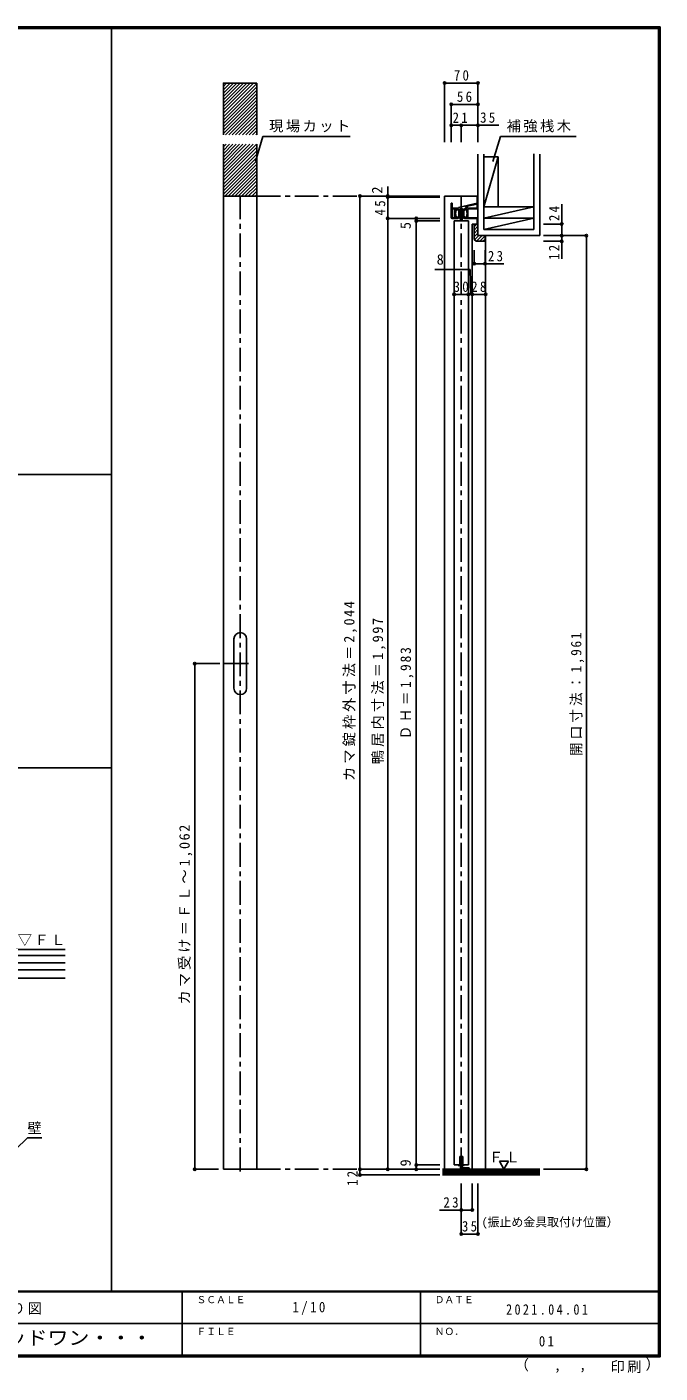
# Model space of a CAD drawing. Units: millimetres at full size, sheet at 1:10. Extents: x -2000 to 1900, y -1436 to 1392.
# Drawn here: x 571 to 1900, y -1436 to 1392 of the extents above; entities that cross this region are included whole.
import ezdxf
from ezdxf.enums import TextEntityAlignment as Align

# ---------------------------------------------------------------- set-up
doc = ezdxf.new("R2010")
doc.units = ezdxf.units.MM
doc.header["$LTSCALE"] = 10
doc.header["$PDMODE"] = 32
doc.header["$PDSIZE"] = 5
doc.linetypes.add('CHAIN1', pattern=[8, 5, -1, 1, -1])
for name, color, linetype in [('0-1_通り芯', 4, 'CHAIN1'), ('0-2_柱', 7, 'Continuous'), ('0-3_仕上げ', 2, 'Continuous'), ('0-4_枠', 3, 'Continuous'), ('0-5_ケーシング', 3, 'Continuous'), ('0-6_扉', 6, 'Continuous'), ('0-7_金物', 7, 'Continuous'), ('0-A_文字', 7, 'Continuous'), ('0-B_寸法', 7, 'Continuous'), ('0-C_ハッチ', 3, 'Continuous'), ('1-3_仕上げ', 2, 'Continuous'), ('1-A_文字', 7, 'Continuous'), ('1-C_ハッチ', 4, 'Continuous'), ('F-1_枠', 6, 'Continuous'), ('F-A_文字', 7, 'Continuous')]:
    doc.layers.add(name, color=color, linetype=linetype)
doc.styles.add('ＭＳ ゴシック', font='')
doc.styles.get('ＭＳ ゴシック').set_extended_font_data('MS Gothic')

msp = doc.modelspace()

# ---------------------------------------------------------------- linework, layer by layer
at = {"layer": '0-1_通り芯'}
for p, q in [((1017.96, 1037.94), (1017.96, -1018.75)), ((1052.96, 1036.42), (1269.86, 1036.42)), ((1482.63, 1037.94), (1482.63, -1018.75)), ((1035.71, 54.42), (967.96, 54.42)), ((1052.96, -1007.58), (1269.86, -1007.58))]:
    msp.add_line(p, q, dxfattribs=at)
at = {"layer": '0-2_柱'}
for p, q in [((1530.13, 965.92), (1530.13, 1124.57)), ((1560.13, 1118.92), (1530.13, 1013.92)), ((1560.13, 1013.92), (1560.13, 1118.92)), ((1530.13, 989.92), (1635.13, 989.92)), ((1530.13, 965.92), (1635.13, 989.92))]:
    msp.add_line(p, q, dxfattribs=at)
msp.add_lwpolyline([(1530.13, 1013.92), (1635.13, 1013.92), (1530.13, 989.92)], dxfattribs=at)
at = {"layer": '0-3_仕上げ'}
for p, q in [((1517.63, 1124.42), (1517.63, 953.42)), ((1560.13, 1118.92), (1530.13, 1118.92)), ((1635.13, 965.92), (1635.13, 1124.92)), ((1647.63, 953.42), (1647.63, 1124.42)), ((1635.13, 965.92), (1530.13, 965.92)), ((1647.63, 953.42), (1517.63, 953.42)), ((1442.95, -1007.58), (1647.63, -1007.58)), ((1442.95, -1019.58), (1647.63, -1019.58))]:
    msp.add_line(p, q, dxfattribs=at)
at = {"layer": '0-4_枠'}
for p, q in [((1052.96, 1165.31), (1052.96, 1273.71)), ((982.96, 1145.31), (982.96, -1007.58)), ((1052.96, 1145.31), (1052.96, -1007.58)), ((1052.96, 1036.42), (982.96, 1036.42)), ((1447.63, 1036.42), (1517.63, 1036.42)), ((1447.63, 1036.42), (1447.63, -1007.58)), ((1517.63, 977.42), (1505.63, 977.42)), ((1505.63, 977.42), (1505.63, -1007.58)), ((1517.63, 953.42), (1517.63, 977.42)), ((1533.63, 953.42), (1533.63, -1007.58)), ((1005.21, 2.65), (1005.21, 106.19)), ((1031.71, 2.65), (1031.71, 106.19)), ((1031.71, 2.65), (1031.71, 31.9)), ((982.96, -1007.58), (1052.96, -1007.58))]:
    msp.add_line(p, q, dxfattribs=at)
msp.add_lwpolyline([(1052.96, 1273.71), (982.96, 1273.71), (982.96, 1165.31)], dxfattribs=at)
for centre, start, end in [((1018.56, 106.19), 0, 180), ((1018.46, 2.65), 180, 0)]:
    msp.add_arc(centre, 13.25, start, end, dxfattribs=at)
at = {"layer": '0-5_ケーシング'}
for p, q in [((1509.63, 945.42), (1509.63, 977.42)), ((1517.63, 953.42), (1517.63, 977.42)), ((1513.63, 941.42), (1509.63, 945.42))]:
    msp.add_line(p, q, dxfattribs=at)
msp.add_lwpolyline([(1513.63, 941.42), (1532.63, 941.42), (1532.63, 953.42), (1517.63, 953.42)], dxfattribs=at)
at = {"layer": '0-6_扉'}
for p, q in [((1497.63, 984.42), (1467.63, 984.42)), ((1467.63, 984.42), (1467.63, -998.58)), ((1497.63, 984.42), (1497.63, -998.58)), ((1479.38, -980.58), (1479.38, -998.58)), ((1485.88, -980.58), (1479.38, -980.58)), ((1485.88, -980.58), (1485.88, -998.58)), ((1479.38, -998.58), (1467.63, -998.58)), ((1497.63, -998.58), (1485.88, -998.58))]:
    msp.add_line(p, q, dxfattribs=at)
at = {"layer": '0-7_金物'}
for p, q in [((1461.63, 1021.42), (1463.13, 1021.42)), ((1461.63, 990.42), (1461.63, 1021.42)), ((1463.13, 1021.42), (1463.13, 1010.92)), ((1477, 1012.42), (1516.13, 1021.42)), ((1514.9, 1019.6), (1492.28, 1014.4)), ((1517.63, 1034.42), (1516.13, 1034.42)), ((1516.13, 1021.42), (1516.13, 1034.42)), ((1516.13, 1011.92), (1516.13, 1018.63)), ((1463.13, 1010.92), (1477, 1010.92)), ((1463.13, 991.92), (1463.13, 1008.42)), ((1467.63, 1009.42), (1464.13, 1009.42)), ((1467.63, 990.92), (1464.13, 990.92)), ((1468.63, 991.92), (1468.63, 1008.42)), ((1470.13, 1008.42), (1470.13, 991.71)), ((1476, 1009.42), (1471.13, 1009.42)), ((1477, 1012.42), (1477, 1010.92)), ((1477, 1008.42), (1477, 1006.42)), ((1477, 1006.42), (1479, 1006.42)), ((1477.17, 994.72), (1479.13, 994.72)), ((1477.62, 998.91), (1479.13, 998.91)), ((1479, 1008.42), (1479, 1006.42)), ((1485.18, 1009.42), (1480, 1009.42)), ((1486.13, 998.91), (1487.63, 998.91)), ((1486.13, 994.72), (1488.13, 994.72)), ((1486.18, 1008.42), (1486.18, 1006.42)), ((1486.18, 1006.42), (1488.18, 1006.42)), ((1488.18, 1008.42), (1488.18, 1006.42)), ((1494.13, 1009.42), (1489.18, 1009.42)), ((1492.5, 1012.42), (1496.63, 1012.42)), ((1495.13, 1008.42), (1495.13, 991.71)), ((1496.63, 1012.42), (1496.63, 1010.92)), ((1515.13, 1010.92), (1496.63, 1010.92)), ((1496.63, 991.92), (1496.63, 1008.42)), ((1497.63, 1009.42), (1517.63, 1009.42)), ((1497.63, 990.92), (1517.63, 990.92)), ((1462.63, 989.42), (1475.26, 989.42)), ((1475.26, 989.42), (1475.28, 989.42)), ((1480.63, 989.42), (1480.63, 984.42)), ((1484.63, 989.42), (1484.63, 984.42)), ((1489.99, 989.42), (1489.97, 989.42)), ((1516.13, 989.42), (1489.99, 989.42)), ((1516.13, 989.42), (1516.13, 977.42)), ((1479.38, -998.58), (1479.38, -980.58)), ((1479.38, -980.58), (1485.88, -980.58)), ((1480.38, -999.58), (1480.38, -981.58)), ((1484.88, -981.58), (1480.38, -981.58)), ((1484.88, -981.58), (1484.88, -999.58)), ((1485.88, -980.58), (1485.88, -998.58)), ((1476.38, -998.58), (1479.38, -998.58)), ((1476.38, -999.58), (1476.38, -998.58)), ((1480.38, -999.58), (1476.38, -999.58)), ((1484.88, -999.58), (1488.88, -999.58)), ((1485.88, -998.58), (1488.88, -998.58)), ((1488.88, -998.58), (1488.88, -999.58))]:
    msp.add_line(p, q, dxfattribs=at)
at = {"layer": '0-7_金物', "color": 3}
for p, q in [((1484.13, -987.58), (1481.13, -987.58)), ((1481.13, -1004.58), (1481.13, -987.58)), ((1484.13, -987.58), (1484.13, -1004.58)), ((1499.13, -1004.58), (1484.13, -1004.58)), ((1484.13, -1007.58), (1499.13, -1007.58)), ((1499.13, -1004.58), (1499.13, -1007.58))]:
    msp.add_line(p, q, dxfattribs=at)
at = {"layer": '0-7_金物'}
for points in [[(1477.37, 991.51), (1477.35, 991.31), (1477.31, 990.98), (1477.23, 990.67), (1477.11, 990.39), (1477.01, 990.26), (1476.91, 990.17), (1476.71, 990.04), (1476.49, 989.93), (1476.25, 989.83), (1476.11, 989.78), (1475.97, 989.72), (1475.73, 989.62), (1475.5, 989.52), (1475.28, 989.42)], [(1487.88, 991.51), (1487.9, 991.31), (1487.94, 990.98), (1488.02, 990.67), (1488.14, 990.39), (1488.24, 990.26), (1488.34, 990.17), (1488.54, 990.04), (1488.76, 989.93), (1489, 989.83), (1489.14, 989.78), (1489.28, 989.72), (1489.52, 989.62), (1489.75, 989.52), (1489.97, 989.42)]]:
    msp.add_lwpolyline(points, dxfattribs=at)
msp.add_lwpolyline([(1479.13, 989.42), (1479.13, 1004.42), (1486.13, 1004.42), (1486.13, 989.42)], close=True, dxfattribs=at)
for centre, radius, start, end in [((1515.13, 1018.63), 1, 0, 102.95559), ((1462.63, 990.42), 1, 180, 270), ((1464.13, 1008.42), 1, 90, 180), ((1464.13, 991.92), 1, 180, 270), ((1467.63, 1008.42), 1, 0, 90), ((1467.63, 991.92), 1, 270, 0), ((1473.95, 999.01), 8.24, 242.34607, 294.53166), ((1471.13, 1008.42), 1, 90, 180), ((1476, 1008.42), 1, 0, 90), ((1480, 1008.42), 1, 90, 180), ((1485.18, 1008.42), 1, 0, 90), ((1491.3, 999.01), 8.24, 245.46834, 297.65393), ((1489.18, 1008.42), 1, 90, 180), ((1492.5, 1013.42), 1, 102.95559, 270), ((1494.13, 1008.42), 1, 0, 90), ((1497.63, 1008.42), 1, 90, 180), ((1497.63, 991.92), 1, 180, 270), ((1515.13, 1011.92), 1, 270, 0)]:
    msp.add_arc(centre, radius, start, end, dxfattribs=at)
at = {"layer": '0-7_金物', "color": 3}
msp.add_arc((1484.13, -1004.58), 3, 180, 270, dxfattribs=at)
at = {"layer": '0-7_金物'}
for centre in [(1474.13, 999.67), (1491.13, 999.67)]:
    msp.add_ellipse(centre, major_axis=(0, -9), ratio=0.3888, dxfattribs=at)
at = {"layer": '0-A_文字'}
for p, q in [((1066.06, 1161.73), (1050.27, 1109.24)), ((1249.05, 1161.73), (1066.06, 1161.73)), ((1564.79, 1161.73), (1549, 1109.24)), ((1723.83, 1161.73), (1564.79, 1161.73)), ((1562.69, -990.4), (1572.09, -1007.18)), ((1581.49, -990.9), (1562.69, -990.9)), ((1572.09, -1007.18), (1581.49, -990.4))]:
    msp.add_line(p, q, dxfattribs=at)
at = {"layer": '0-B_寸法', "color": 4}
for p, q in [((1447.63, 1273.71), (1447.63, 1149.61)), ((1517.63, 1273.71), (1447.63, 1273.71)), ((1517.63, 1273.71), (1517.63, 1149.61)), ((1461.63, 1228.99), (1461.63, 1149.61)), ((1461.63, 1228.99), (1517.63, 1228.99)), ((1461.63, 1185.12), (1482.63, 1185.12)), ((1482.63, 1185.12), (1482.63, 1149.61)), ((1482.63, 1185.12), (1561.33, 1185.12)), ((1328.29, 989.42), (1328.29, 1056.58)), ((1269.86, 1036.42), (1437.29, 1036.42)), ((1269.86, 1036.42), (1269.86, -1007.58)), ((1328.29, 1034.42), (1437.29, 1034.42)), ((1328.29, 989.42), (1437.29, 989.42)), ((1328.29, 989.42), (1328.29, -1007.58)), ((1388.03, 989.42), (1388.03, 984.42)), ((1388.03, 984.42), (1437.29, 984.42)), ((1388.03, 984.42), (1388.03, -998.58)), ((1693.67, 977.42), (1655.37, 977.42)), ((1745.4, 953.42), (1655.37, 953.42)), ((1693.67, 941.42), (1655.37, 941.42)), ((1745.4, 953.42), (1745.4, -1007.58)), ((1509.63, 894.17), (1509.63, 923.1)), ((1532.63, 894.17), (1532.63, 923.1)), ((1501.02, 882.4), (1426.98, 882.4)), ((1502.84, 828.85), (1501.02, 882.4)), ((1509.63, 894.17), (1572.24, 894.17)), ((1467.63, 829.85), (1467.63, 857.1)), ((1497.63, 829.85), (1497.63, 857.1)), ((1505.63, 829.85), (1505.63, 857.1)), ((1533.63, 829.85), (1533.63, 857.1)), ((1467.63, 829.85), (1497.63, 829.85)), ((1497.63, 829.85), (1505.63, 829.85)), ((1505.63, 829.85), (1533.63, 829.85)), ((922.96, 54.42), (972.96, 54.42)), ((922.96, -1007.58), (922.96, 54.42)), ((922.96, -1007.58), (972.96, -1007.58)), ((1269.86, -1007.58), (1437.29, -1007.58)), ((1269.86, -1007.58), (1269.86, -1019.58)), ((1388.03, -998.58), (1437.29, -998.58)), ((1388.03, -998.58), (1388.03, -1007.58)), ((1745.4, -1007.58), (1655.37, -1007.58)), ((1269.86, -1019.58), (1437.29, -1019.58)), ((1482.63, -1143.55), (1482.63, -1037.63)), ((1505.63, -1093.41), (1505.63, -1037.63)), ((1517.63, -1143.55), (1517.63, -1037.63)), ((1436.58, -1093.41), (1505.63, -1093.41)), ((1482.63, -1143.55), (1517.63, -1143.55))]:
    msp.add_line(p, q, dxfattribs=at)
msp.add_lwpolyline([(1693.67, 1019.26), (1693.67, 953.42), (1693.67, 904.77)], dxfattribs=at)
at = {"layer": '0-B_寸法'}
for p in [(1447.63, 1273.71), (1517.63, 1273.71), (1461.63, 1228.99), (1517.63, 1228.99), (1461.63, 1185.12), (1482.63, 1185.12), (1517.63, 1185.12), (1269.86, 1036.42), (1328.29, 1036.42), (1328.29, 1034.42), (1328.29, 989.42), (1388.03, 989.42), (1388.03, 984.42), (1693.67, 977.42), (1693.67, 953.42), (1693.67, 941.42), (1745.4, 953.42), (1509.63, 894.17), (1532.63, 894.17), (1467.63, 829.85), (1497.63, 829.85), (1505.63, 829.85), (1533.63, 829.85), (922.96, 54.42), (922.96, -1007.58), (1269.86, -1007.58), (1269.86, -1019.58), (1328.29, -1007.58), (1388.03, -998.58), (1388.03, -1007.58), (1745.4, -1007.58), (1482.63, -1093.41), (1505.63, -1093.41), (1482.63, -1143.55), (1517.63, -1143.55)]:
    msp.add_point(p, dxfattribs=at)
at = {"layer": '0-C_ハッチ', "color": 4}
for p, q in [((982.96, 1266.8), (989.86, 1273.71)), ((982.96, 1259.73), (996.93, 1273.71)), ((982.96, 1252.66), (1004.01, 1273.71)), ((982.96, 1245.59), (1011.08, 1273.71)), ((982.96, 1238.52), (1018.15, 1273.71)), ((982.96, 1231.45), (1025.22, 1273.71)), ((982.96, 1224.38), (1032.29, 1273.71)), ((982.96, 1217.31), (1039.36, 1273.71)), ((982.96, 1210.24), (1046.43, 1273.71)), ((982.96, 1203.16), (1052.96, 1273.16)), ((982.96, 1196.09), (1052.96, 1266.09)), ((982.96, 1189.02), (1052.96, 1259.02)), ((982.96, 1181.95), (1052.96, 1251.95)), ((982.96, 1174.88), (1052.96, 1244.88)), ((982.96, 1167.81), (1052.96, 1237.81)), ((987.54, 1165.31), (1052.96, 1230.74)), ((994.61, 1165.31), (1052.96, 1223.67)), ((1001.68, 1165.31), (1052.96, 1216.6)), ((1008.75, 1165.31), (1052.96, 1209.52)), ((1015.82, 1165.31), (1052.96, 1202.45)), ((1022.89, 1165.31), (1052.96, 1195.38)), ((1029.96, 1165.31), (1052.96, 1188.31)), ((1037.04, 1165.31), (1052.96, 1181.24)), ((1044.11, 1165.31), (1052.96, 1174.17)), ((1051.18, 1165.31), (1052.96, 1167.1)), ((982.96, 1139.52), (988.75, 1145.31)), ((982.96, 1132.45), (995.82, 1145.31)), ((982.96, 1125.38), (1002.89, 1145.31)), ((982.96, 1118.31), (1009.96, 1145.31)), ((982.96, 1111.24), (1017.04, 1145.31)), ((982.96, 1104.17), (1024.11, 1145.31)), ((982.96, 1097.1), (1031.18, 1145.31)), ((982.96, 1090.03), (1038.25, 1145.31)), ((982.96, 1082.96), (1045.32, 1145.31)), ((982.96, 1075.88), (1052.39, 1145.31)), ((982.96, 1068.81), (1052.96, 1138.81)), ((982.96, 1061.74), (1052.96, 1131.74)), ((982.96, 1054.67), (1052.96, 1124.67)), ((982.96, 1047.6), (1052.96, 1117.6)), ((982.96, 1040.53), (1052.96, 1110.53)), ((985.93, 1036.42), (1052.96, 1103.46)), ((993, 1036.42), (1052.96, 1096.39)), ((1000.07, 1036.42), (1052.96, 1089.32)), ((1007.14, 1036.42), (1052.96, 1082.25)), ((1014.21, 1036.42), (1052.96, 1075.17)), ((1021.28, 1036.42), (1052.96, 1068.1)), ((1028.35, 1036.42), (1052.96, 1061.03)), ((1035.42, 1036.42), (1052.96, 1053.96)), ((1042.49, 1036.42), (1052.96, 1046.89)), ((1049.57, 1036.42), (1052.96, 1039.82)), ((1509.63, 972.04), (1515.01, 977.42)), ((1509.63, 964.97), (1517.63, 972.97)), ((1509.63, 957.9), (1517.63, 965.9)), ((1509.63, 950.83), (1517.63, 958.83)), ((1510.46, 944.59), (1519.29, 953.42)), ((1514.36, 941.42), (1526.36, 953.42)), ((1521.44, 941.42), (1532.63, 952.61)), ((1528.51, 941.42), (1532.63, 945.54)), ((1481.13, -991.22), (1484.13, -988.22)), ((1481.13, -995.46), (1484.13, -992.46)), ((1481.13, -999.71), (1484.13, -996.71)), ((1481.13, -1003.95), (1484.13, -1000.95)), ((1482.33, -1006.98), (1484.74, -1004.58)), ((1485.98, -1007.58), (1488.98, -1004.58)), ((1490.23, -1007.58), (1493.23, -1004.58)), ((1494.47, -1007.58), (1497.47, -1004.58)), ((1498.71, -1007.58), (1499.12, -1007.16))]:
    msp.add_line(p, q, dxfattribs=at)
at = {"layer": '0-C_ハッチ', "color": 7}
for p, q in [((1442.95, -1010.58), (1647.63, -1010.58)), ((1442.95, -1013.58), (1647.63, -1013.58)), ((1442.95, -1016.58), (1647.63, -1016.58))]:
    msp.add_line(p, q, dxfattribs=at)
at = {"layer": '1-3_仕上げ'}
for p, q in [((63.39, -546.27), (651.07, -546.27)), ((63.39, -606.27), (651.07, -606.27))]:
    msp.add_line(p, q, dxfattribs=at)
at = {"layer": '1-A_文字'}
for q in [(546.59, -966.32), (601.59, -941.32)]:
    msp.add_line((571.59, -941.32), q, dxfattribs=at)
at = {"layer": '1-C_ハッチ', "color": 7}
for p, q in [((63.39, -558.77), (651.07, -558.77)), ((63.39, -573.77), (651.07, -573.77)), ((63.39, -588.77), (651.07, -588.77))]:
    msp.add_line(p, q, dxfattribs=at)
at = {"layer": 'F-1_枠'}
for p, q in [((-2000, 1391.67), (1900, 1391.67)), ((-2000, 1390), (1900, 1390)), ((-2000, 1388.33), (1900, 1388.33)), ((747.8, 1391.67), (747.8, -1263.33)), ((1896.67, 1391.67), (1896.67, -1401.67)), ((1898.33, 1391.67), (1898.33, -1401.67)), ((-2000, 451.83), (747.8, 451.83)), ((-2000, -164.67), (747.8, -164.67)), ((1900, -1263.33), (-2000, -1263.33)), ((1900, -1265), (-2000, -1265)), ((896.67, -1265), (896.67, -1398.33)), ((1396.67, -1265), (1396.67, -1398.33)), ((-50, -1331.67), (1896.67, -1331.67)), ((1900, -1398.33), (-2000, -1398.33)), ((1900, -1400), (-2000, -1400))]:
    msp.add_line(p, q, dxfattribs=at)
msp.add_lwpolyline([(1900, 1391.67), (1900, -1401.67), (-2000, -1401.67)], dxfattribs=at)

# ---------------------------------------------------------------- texts
at = {"layer": '0-A_文字', "style": 'ＭＳ ゴシック'}
msp.add_text('(振止め金具取付け位置）', height=18.33, dxfattribs=at).set_placement((1525.37, -1133.23), align=Align.BOTTOM_LEFT)
at = {"layer": '0-A_文字', "char_height": 21.99, "attachment_point": 7, "style": 'ＭＳ ゴシック'}
for s, insert in [('\\T1.17;現場カット', (1079.05, 1170.08)), ('\\T1.17;補強桟木', (1577.78, 1170.08)), ('\\T1.17;ＦＬ', (1540.58, -992.98))]:
    msp.add_mtext(s, dxfattribs=dict(at, insert=insert))
at = {"layer": '0-B_寸法', "style": 'ＭＳ ゴシック'}
for s, p in [('2', (1323.29, 1041.58)), ('5', (1383.03, 967.01)), ('9', (1383.03, -1001.68))]:
    msp.add_text(s, height=21.99, rotation=90, dxfattribs=at).set_placement(p, align=Align.BOTTOM_LEFT)
msp.add_text('8', height=21.99, dxfattribs=at).set_placement((1430.92, 885.77), align=Align.BOTTOM_LEFT)
at = {"layer": '0-B_寸法', "char_height": 21.99, "attachment_point": 7, "style": 'ＭＳ ゴシック'}
for s, insert in [('\\T1.36;\\W0.9;70', (1466.88, 1278.71)), ('\\T1.36;\\W0.9;56', (1473.38, 1233.99)), ('\\T1.36;\\W0.9;21', (1464.32, 1190.12)), ('\\T1.36;\\W0.9;35', (1522.09, 1190.12)), ('\\T1.36;\\W0.9;23', (1538.47, 899.17)), ('\\T1.36;\\W0.9;30', (1466.38, 834.85)), ('\\T1.36;\\W0.9;28', (1503.38, 834.85)), ('\\T1.36;\\W0.9;23', (1445.09, -1088.41)), ('\\T1.36;\\W0.9;35', (1483.88, -1138.55))]:
    msp.add_mtext(s, dxfattribs=dict(at, insert=insert))
at = {"layer": '0-B_寸法', "char_height": 21.99, "attachment_point": 7, "rotation": 90, "style": 'ＭＳ ゴシック'}
for s, insert in [('\\T1.36;\\W0.9;45', (1323.29, 995.67)), ('\\T1.36;\\W0.9;24', (1688.67, 983.86)), ('\\T1.36;\\W0.9;12', (1688.36, 902.24)), ('\\T1.21;カマ錠枠外寸法＝2,044', (1263.86, -192.08)), ('\\T1.22;鴨居内寸法＝1,997', (1323.86, -157.08)), ('\\T1.23;\\W0.95;開口寸法：1,961', (1740.4, -139.58)), ('\\T1.26;\\W0.95;ＤＨ＝1,983', (1382.39, -104.58)), ('\\T1.21;カマ受け＝ＦＬ～1,062', (917.96, -661.57)), ('\\T1.36;\\W0.9;12', (1264.86, -1042.62))]:
    msp.add_mtext(s, dxfattribs=dict(at, insert=insert))
at = {"layer": '1-A_文字', "style": 'ＭＳ ゴシック'}
msp.add_text('壁', height=21.99, dxfattribs=at).set_placement((571.59, -938.82), align=Align.BOTTOM_LEFT)
at = {"layer": '1-A_文字', "insert": (551.13, -538.77), "char_height": 21.99, "attachment_point": 7, "style": 'ＭＳ ゴシック'}
msp.add_mtext('\\T1.17;▽ＦＬ', dxfattribs=at)
at = {"layer": 'F-A_文字', "style": 'ＭＳ ゴシック'}
for s, height, p in [('ＳＣＡＬＥ', 14.66, (926.67, -1293.33)), ('ＤＡＴＥ', 14.66, (1426.67, -1293.33)), ('ＦＩＬＥ', 14.66, (926.67, -1360)), ('ＮＯ．', 14.66, (1426.67, -1360)), ('（', 21.99, (1594.68, -1436.1)), ('）', 21.99, (1869.47, -1434.71)), (',', 21.99, (1677.09, -1436.1)), (',', 21.99, (1730.07, -1435.18))]:
    msp.add_text(s, height=height, dxfattribs=at).set_placement(p, align=Align.BOTTOM_LEFT)
at = {"layer": 'F-A_文字', "style": 'ＭＳ ゴシック', "width": 1.1}
msp.add_text('ウッドワン・・・', height=29.33, dxfattribs=at).set_placement((481.67, -1385), align=Align.BOTTOM_LEFT)
at = {"layer": 'F-A_文字', "char_height": 21.99, "attachment_point": 7, "style": 'ＭＳ ゴシック'}
for s, insert in [('\\T1.17;建具納まり図', (396.67, -1313.33)), ('\\T1.38;\\W0.9;1/10', (1127.92, -1313.33)), ('\\T1.39;\\W0.85;2021.04.01', (1576.67, -1313.33)), ('\\T1.36;\\W0.9;01', (1645.42, -1380)), ('\\T1.17;印刷', (1796.05, -1435.64))]:
    msp.add_mtext(s, dxfattribs=dict(at, insert=insert))

doc.saveas('drawing.dxf')
